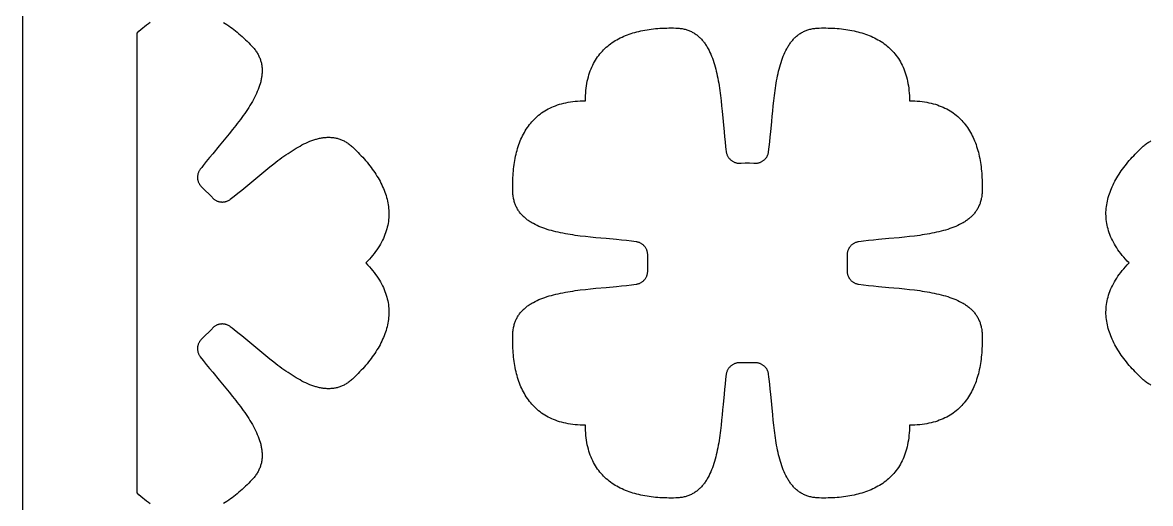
# Model space of a CAD drawing. Extents: x -1268 to 1319, y -900 to 956.
# Drawn here: x 320.9 to 813.5, y 195.1 to 404.9 of the extents above; entities that cross this region are included whole.
import ezdxf

# ---------------------------------------------------------------- set-up
doc = ezdxf.new("R2010")
doc.units = 0
doc.layers.add('LAYER_1', color=7, linetype='CONTINUOUS')

msp = doc.modelspace()

# ---------------------------------------------------------------- linework, layer by layer
at = {"layer": 'LAYER_1'}
for points in [[(320.92, -150), (1220.92, -150), (1220.92, 750), (320.92, 750)], [(566.73, 370.79), (566.75, 371.94), (566.8, 373.06), (566.87, 374.16), (566.96, 375.23), (567.08, 376.28), (567.23, 377.3), (567.4, 378.3), (567.59, 379.28), (567.8, 380.23), (568.04, 381.16), (568.3, 382.07), (568.58, 382.95), (568.89, 383.81), (569.21, 384.65), (569.56, 385.47), (569.93, 386.26), (570.32, 387.03), (570.73, 387.78), (571.16, 388.51), (571.61, 389.22), (572.08, 389.9), (572.57, 390.57), (573.08, 391.22), (573.6, 391.84), (574.15, 392.44), (574.71, 393.03), (575.29, 393.59), (575.89, 394.14), (576.5, 394.66), (577.13, 395.17), (577.78, 395.66), (578.44, 396.13), (579.12, 396.58), (579.81, 397.01), (580.52, 397.42), (581.25, 397.82), (581.99, 398.2), (582.74, 398.56), (583.51, 398.9), (584.29, 399.23), (585.08, 399.54), (585.89, 399.83), (586.71, 400.11), (587.54, 400.37), (588.38, 400.62), (589.23, 400.85), (590.1, 401.06), (590.98, 401.26), (591.86, 401.44), (592.76, 401.61), (593.67, 401.76), (594.59, 401.9), (595.52, 402.02), (596.45, 402.13), (597.4, 402.23), (598.35, 402.31), (599.31, 402.38), (600.28, 402.44), (601.26, 402.48), (602.25, 402.51), (603.24, 402.53), (604.24, 402.53), (605.24, 402.52), (606.25, 402.5), (606.73, 402.49), (607.21, 402.46), (607.67, 402.42), (608.13, 402.37), (608.58, 402.3), (609.02, 402.23), (609.45, 402.15), (609.88, 402.06), (610.3, 401.95), (610.71, 401.84), (611.11, 401.71), (611.51, 401.58), (611.9, 401.44), (612.28, 401.28), (612.65, 401.12), (613.02, 400.95), (613.38, 400.76), (613.74, 400.57), (614.08, 400.37), (614.42, 400.16), (614.76, 399.94), (615.08, 399.71), (615.4, 399.48), (615.72, 399.23), (616.03, 398.98), (616.33, 398.72), (616.62, 398.44), (616.91, 398.17), (617.2, 397.88), (617.47, 397.58), (617.75, 397.28), (618.01, 396.97), (618.27, 396.65), (618.53, 396.33), (618.77, 396), (619.02, 395.66), (619.26, 395.31), (619.49, 394.95), (619.72, 394.59), (619.94, 394.22), (620.15, 393.85), (620.37, 393.47), (620.78, 392.69), (621.17, 391.88), (621.54, 391.05), (621.89, 390.19), (622.23, 389.32), (622.55, 388.42), (622.85, 387.5), (623.14, 386.56), (623.41, 385.61), (623.67, 384.63), (623.91, 383.64), (624.15, 382.64), (624.37, 381.62), (624.57, 380.58), (624.77, 379.53), (624.96, 378.47), (625.13, 377.4), (625.3, 376.32), (625.46, 375.23), (625.61, 374.13), (625.75, 373.02), (626.02, 370.78), (626.26, 368.53), (626.49, 366.26), (626.91, 361.72), (627.31, 357.22), (627.53, 355), (627.75, 352.81), (627.99, 350.67), (628.12, 349.61), (628.25, 348.56), (628.3, 348.28), (628.36, 348), (628.43, 347.73), (628.52, 347.46), (628.61, 347.2), (628.72, 346.95), (628.84, 346.7), (628.97, 346.46), (629.11, 346.22), (629.27, 346), (629.43, 345.78), (629.6, 345.57), (629.78, 345.37), (629.97, 345.18), (630.17, 345), (630.38, 344.82), (630.59, 344.66), (630.81, 344.51), (631.04, 344.36), (631.28, 344.23), (631.52, 344.11), (631.77, 344), (632.02, 343.9), (632.28, 343.81), (632.54, 343.74), (632.81, 343.67), (633.08, 343.62), (633.36, 343.59), (633.64, 343.56), (633.92, 343.55), (634.2, 343.55), (634.49, 343.57), (634.74, 343.59), (636.59, 343.67), (638.45, 343.67), (640.3, 343.59), (640.55, 343.57), (640.84, 343.55), (641.12, 343.55), (641.41, 343.56), (641.68, 343.59), (641.96, 343.62), (642.23, 343.67), (642.5, 343.74), (642.76, 343.81), (643.02, 343.9), (643.28, 344), (643.52, 344.11), (643.77, 344.23), (644, 344.36), (644.23, 344.51), (644.45, 344.66), (644.67, 344.82), (644.87, 345), (645.07, 345.18), (645.26, 345.37), (645.44, 345.57), (645.61, 345.78), (645.78, 346), (645.93, 346.22), (646.07, 346.46), (646.2, 346.7), (646.32, 346.95), (646.43, 347.2), (646.53, 347.46), (646.61, 347.73), (646.68, 348), (646.74, 348.28), (646.79, 348.56), (647.05, 350.67), (647.29, 352.81), (647.52, 355), (647.73, 357.22), (648.14, 361.72), (648.34, 363.99), (648.56, 366.26), (648.78, 368.53), (649.03, 370.78), (649.29, 373.02), (649.43, 374.13), (649.58, 375.23), (649.74, 376.32), (649.91, 377.4), (650.09, 378.47), (650.27, 379.53), (650.47, 380.58), (650.68, 381.62), (650.9, 382.64), (651.13, 383.64), (651.37, 384.63), (651.63, 385.61), (651.91, 386.56), (652.19, 387.5), (652.5, 388.42), (652.82, 389.32), (653.15, 390.19), (653.51, 391.05), (653.88, 391.88), (654.27, 392.69), (654.68, 393.47), (654.89, 393.85), (655.11, 394.22), (655.33, 394.59), (655.55, 394.95), (655.79, 395.31), (656.02, 395.66), (656.27, 396), (656.52, 396.33), (656.77, 396.65), (657.03, 396.97), (657.3, 397.28), (657.57, 397.58), (657.85, 397.88), (658.13, 398.17), (658.42, 398.44), (658.71, 398.72), (659.02, 398.98), (659.32, 399.23), (659.64, 399.48), (659.96, 399.71), (660.29, 399.94), (660.62, 400.16), (660.96, 400.37), (661.31, 400.57), (661.66, 400.76), (662.02, 400.95), (662.39, 401.12), (662.76, 401.28), (663.15, 401.44), (663.53, 401.58), (663.93, 401.71), (664.33, 401.84), (664.75, 401.95), (665.16, 402.06), (665.59, 402.15), (666.02, 402.23), (666.46, 402.3), (666.91, 402.37), (667.37, 402.42), (667.84, 402.46), (668.31, 402.49), (668.79, 402.5), (669.8, 402.52), (670.81, 402.53), (671.8, 402.53), (672.8, 402.51), (673.78, 402.48), (674.76, 402.44), (675.73, 402.38), (676.69, 402.31), (677.64, 402.23), (678.59, 402.13), (679.53, 402.02), (680.45, 401.9), (681.37, 401.76), (682.28, 401.61), (683.18, 401.44), (684.07, 401.26), (684.94, 401.06), (685.81, 400.85), (686.66, 400.62), (687.51, 400.37), (688.34, 400.11), (689.16, 399.83), (689.96, 399.54), (690.76, 399.23), (691.54, 398.9), (692.3, 398.56), (693.06, 398.2), (693.79, 397.82), (694.52, 397.42), (695.23, 397.01), (695.92, 396.58), (696.6, 396.13), (697.26, 395.66), (697.91, 395.17), (698.54, 394.66), (699.16, 394.14), (699.75, 393.59), (700.33, 393.03), (700.9, 392.44), (701.44, 391.84), (701.97, 391.22), (702.47, 390.57), (702.96, 389.9), (703.43, 389.22), (703.88, 388.51), (704.31, 387.78), (704.72, 387.03), (705.11, 386.26), (705.48, 385.47), (705.83, 384.65), (706.15, 383.81), (706.46, 382.95), (706.74, 382.07), (707, 381.16), (707.24, 380.23), (707.46, 379.28), (707.65, 378.3), (707.82, 377.3), (707.96, 376.28), (708.08, 375.23), (708.17, 374.16), (708.25, 373.06), (708.29, 371.94), (708.31, 370.79), (709.46, 370.77), (710.58, 370.72), (711.68, 370.65), (712.75, 370.56), (713.8, 370.44), (714.82, 370.29), (715.82, 370.13), (716.8, 369.93), (717.75, 369.72), (718.68, 369.48), (719.59, 369.22), (720.47, 368.94), (721.33, 368.63), (722.17, 368.31), (722.99, 367.96), (723.78, 367.59), (724.55, 367.2), (725.3, 366.79), (726.03, 366.36), (726.74, 365.91), (727.43, 365.44), (728.09, 364.95), (728.74, 364.44), (729.36, 363.92), (729.97, 363.37), (730.55, 362.81), (731.11, 362.23), (731.66, 361.63), (732.19, 361.02), (732.69, 360.39), (733.18, 359.74), (733.65, 359.08), (734.1, 358.4), (734.53, 357.71), (734.95, 357), (735.34, 356.27), (735.72, 355.53), (736.08, 354.78), (736.43, 354.01), (736.75, 353.23), (737.06, 352.44), (737.36, 351.63), (737.63, 350.82), (737.89, 349.99), (738.14, 349.14), (738.37, 348.29), (738.58, 347.42), (738.78, 346.54), (738.96, 345.66), (739.13, 344.76), (739.28, 343.85), (739.42, 342.93), (739.54, 342), (739.65, 341.07), (739.75, 340.12), (739.83, 339.17), (739.9, 338.21), (739.96, 337.24), (740, 336.26), (740.03, 335.27), (740.05, 334.28), (740.05, 333.28), (740.04, 332.28), (740.03, 331.27), (740.01, 330.79), (739.98, 330.32), (739.94, 329.85), (739.89, 329.39), (739.83, 328.94), (739.75, 328.5), (739.67, 328.07), (739.58, 327.64), (739.47, 327.22), (739.36, 326.81), (739.24, 326.41), (739.1, 326.01), (738.96, 325.62), (738.8, 325.24), (738.64, 324.87), (738.47, 324.5), (738.28, 324.14), (738.09, 323.79), (737.89, 323.44), (737.68, 323.1), (737.46, 322.76), (737.23, 322.44), (737, 322.12), (736.75, 321.8), (736.5, 321.49), (736.24, 321.19), (735.97, 320.9), (735.69, 320.61), (735.4, 320.32), (735.11, 320.05), (734.8, 319.78), (734.49, 319.51), (734.17, 319.25), (733.85, 319), (733.52, 318.75), (733.18, 318.5), (732.83, 318.27), (732.47, 318.03), (732.11, 317.81), (731.75, 317.58), (731.37, 317.37), (730.99, 317.16), (730.21, 316.75), (729.4, 316.36), (728.57, 315.98), (727.72, 315.63), (726.84, 315.29), (725.94, 314.98), (725.02, 314.67), (724.09, 314.38), (723.13, 314.11), (722.16, 313.85), (721.17, 313.61), (720.16, 313.38), (719.14, 313.16), (718.1, 312.95), (717.05, 312.75), (715.99, 312.56), (714.92, 312.39), (713.84, 312.22), (712.75, 312.06), (711.65, 311.91), (710.54, 311.77), (708.3, 311.5), (706.05, 311.26), (703.78, 311.03), (699.24, 310.62), (694.74, 310.21), (692.52, 310), (690.34, 309.77), (688.19, 309.53), (687.13, 309.4), (686.09, 309.27), (685.8, 309.22), (685.52, 309.16), (685.25, 309.09), (684.98, 309), (684.72, 308.91), (684.47, 308.8), (684.22, 308.68), (683.98, 308.55), (683.75, 308.41), (683.52, 308.25), (683.3, 308.09), (683.09, 307.92), (682.89, 307.74), (682.7, 307.55), (682.52, 307.35), (682.34, 307.15), (682.18, 306.93), (682.03, 306.71), (681.88, 306.48), (681.75, 306.24), (681.63, 306), (681.52, 305.76), (681.42, 305.5), (681.33, 305.24), (681.26, 304.98), (681.19, 304.71), (681.14, 304.44), (681.11, 304.16), (681.08, 303.88), (681.07, 303.6), (681.08, 303.32), (681.09, 303.03), (681.09, 296.97), (681.08, 296.68), (681.07, 296.4), (681.08, 296.12), (681.11, 295.84), (681.14, 295.56), (681.19, 295.29), (681.26, 295.02), (681.33, 294.76), (681.42, 294.5), (681.52, 294.24), (681.63, 294), (681.75, 293.76), (681.88, 293.52), (682.03, 293.29), (682.18, 293.07), (682.34, 292.85), (682.52, 292.65), (682.7, 292.45), (682.89, 292.26), (683.09, 292.08), (683.3, 291.91), (683.52, 291.75), (683.75, 291.59), (683.98, 291.45), (684.22, 291.32), (684.47, 291.2), (684.72, 291.09), (684.98, 291), (685.25, 290.91), (685.52, 290.84), (685.8, 290.78), (686.09, 290.73), (688.19, 290.47), (690.34, 290.23), (692.52, 290), (694.74, 289.79), (699.24, 289.38), (701.51, 289.18), (703.78, 288.97), (706.05, 288.74), (708.3, 288.5), (710.54, 288.23), (711.65, 288.09), (712.75, 287.94), (713.84, 287.78), (714.92, 287.61), (715.99, 287.44), (717.05, 287.25), (718.1, 287.05), (719.14, 286.84), (720.16, 286.62), (721.17, 286.39), (722.16, 286.15), (723.13, 285.89), (724.09, 285.62), (725.02, 285.33), (725.94, 285.02), (726.84, 284.71), (727.72, 284.37), (728.57, 284.02), (729.4, 283.64), (730.21, 283.25), (730.99, 282.84), (731.37, 282.63), (731.75, 282.42), (732.11, 282.19), (732.47, 281.97), (732.83, 281.73), (733.18, 281.5), (733.52, 281.25), (733.85, 281), (734.17, 280.75), (734.49, 280.49), (734.8, 280.22), (735.11, 279.95), (735.4, 279.68), (735.69, 279.39), (735.97, 279.1), (736.24, 278.81), (736.5, 278.51), (736.75, 278.2), (737, 277.88), (737.23, 277.56), (737.46, 277.24), (737.68, 276.9), (737.89, 276.56), (738.09, 276.21), (738.28, 275.86), (738.47, 275.5), (738.64, 275.13), (738.8, 274.76), (738.96, 274.38), (739.1, 273.99), (739.24, 273.59), (739.36, 273.19), (739.47, 272.78), (739.58, 272.36), (739.67, 271.93), (739.75, 271.5), (739.83, 271.06), (739.89, 270.61), (739.94, 270.15), (739.98, 269.68), (740.01, 269.21), (740.03, 268.73), (740.04, 267.72), (740.05, 266.72), (740.05, 265.72), (740.03, 264.73), (740, 263.74), (739.96, 262.76), (739.9, 261.79), (739.83, 260.83), (739.75, 259.88), (739.65, 258.93), (739.54, 258), (739.42, 257.07), (739.28, 256.15), (739.13, 255.24), (738.96, 254.34), (738.78, 253.46), (738.58, 252.58), (738.37, 251.71), (738.14, 250.86), (737.89, 250.01), (737.63, 249.18), (737.36, 248.37), (737.06, 247.56), (736.75, 246.77), (736.43, 245.99), (736.08, 245.22), (735.72, 244.47), (735.34, 243.73), (734.95, 243), (734.53, 242.29), (734.1, 241.6), (733.65, 240.92), (733.18, 240.26), (732.69, 239.61), (732.19, 238.98), (731.66, 238.37), (731.11, 237.77), (730.55, 237.19), (729.97, 236.63), (729.36, 236.08), (728.74, 235.56), (728.09, 235.05), (727.43, 234.56), (726.74, 234.09), (726.03, 233.64), (725.3, 233.21), (724.55, 232.8), (723.78, 232.41), (722.99, 232.04), (722.17, 231.69), (721.33, 231.37), (720.47, 231.06), (719.59, 230.78), (718.68, 230.52), (717.75, 230.28), (716.8, 230.07), (715.82, 229.87), (714.82, 229.71), (713.8, 229.56), (712.75, 229.44), (711.68, 229.35), (710.58, 229.28), (709.46, 229.23), (708.31, 229.21), (708.29, 228.06), (708.25, 226.94), (708.17, 225.84), (708.08, 224.77), (707.96, 223.72), (707.82, 222.7), (707.65, 221.7), (707.46, 220.72), (707.24, 219.77), (707, 218.84), (706.74, 217.93), (706.46, 217.05), (706.15, 216.19), (705.83, 215.35), (705.48, 214.53), (705.11, 213.74), (704.72, 212.97), (704.31, 212.22), (703.88, 211.49), (703.43, 210.78), (702.96, 210.1), (702.47, 209.43), (701.97, 208.78), (701.44, 208.16), (700.9, 207.56), (700.33, 206.97), (699.75, 206.41), (699.16, 205.86), (698.54, 205.34), (697.91, 204.83), (697.26, 204.34), (696.6, 203.87), (695.92, 203.42), (695.23, 202.99), (694.52, 202.58), (693.79, 202.18), (693.06, 201.8), (692.3, 201.44), (691.54, 201.1), (690.76, 200.77), (689.96, 200.46), (689.16, 200.17), (688.34, 199.89), (687.51, 199.63), (686.66, 199.38), (685.81, 199.15), (684.94, 198.94), (684.07, 198.74), (683.18, 198.56), (682.28, 198.39), (681.37, 198.24), (680.45, 198.1), (679.53, 197.98), (678.59, 197.87), (677.64, 197.77), (676.69, 197.69), (675.73, 197.62), (674.76, 197.56), (673.78, 197.52), (672.8, 197.49), (671.8, 197.47), (670.81, 197.47), (669.8, 197.48), (668.79, 197.5), (668.31, 197.51), (667.84, 197.54), (667.37, 197.58), (666.91, 197.63), (666.46, 197.7), (666.02, 197.77), (665.59, 197.85), (665.16, 197.94), (664.75, 198.05), (664.33, 198.16), (663.93, 198.29), (663.53, 198.42), (663.15, 198.56), (662.76, 198.72), (662.39, 198.88), (662.02, 199.05), (661.66, 199.24), (661.31, 199.43), (660.96, 199.63), (660.62, 199.84), (660.29, 200.06), (659.96, 200.29), (659.64, 200.52), (659.32, 200.77), (659.02, 201.02), (658.71, 201.28), (658.42, 201.56), (658.13, 201.83), (657.85, 202.12), (657.57, 202.42), (657.3, 202.72), (657.03, 203.03), (656.77, 203.35), (656.52, 203.67), (656.27, 204), (656.02, 204.34), (655.79, 204.69), (655.55, 205.05), (655.33, 205.41), (655.11, 205.78), (654.89, 206.15), (654.68, 206.53), (654.27, 207.31), (653.88, 208.12), (653.51, 208.95), (653.15, 209.81), (652.82, 210.68), (652.5, 211.58), (652.19, 212.5), (651.91, 213.44), (651.63, 214.39), (651.37, 215.37), (651.13, 216.36), (650.9, 217.36), (650.68, 218.38), (650.47, 219.42), (650.27, 220.47), (650.09, 221.53), (649.91, 222.6), (649.74, 223.68), (649.58, 224.77), (649.43, 225.87), (649.29, 226.98), (649.03, 229.22), (648.78, 231.47), (648.56, 233.74), (648.14, 238.28), (647.73, 242.78), (647.52, 245), (647.29, 247.19), (647.05, 249.33), (646.92, 250.39), (646.79, 251.44), (646.74, 251.72), (646.68, 252), (646.61, 252.27), (646.53, 252.54), (646.43, 252.8), (646.32, 253.05), (646.2, 253.3), (646.07, 253.54), (645.93, 253.78), (645.78, 254), (645.61, 254.22), (645.44, 254.43), (645.26, 254.63), (645.07, 254.82), (644.87, 255), (644.67, 255.18), (644.45, 255.34), (644.23, 255.49), (644, 255.64), (643.77, 255.77), (643.52, 255.89), (643.28, 256), (643.02, 256.1), (642.76, 256.19), (642.5, 256.26), (642.23, 256.33), (641.96, 256.38), (641.68, 256.41), (641.41, 256.44), (641.12, 256.45), (640.84, 256.45), (640.55, 256.43), (634.49, 256.43), (634.2, 256.45), (633.92, 256.45), (633.64, 256.44), (633.36, 256.41), (633.08, 256.38), (632.81, 256.33), (632.54, 256.26), (632.28, 256.19), (632.02, 256.1), (631.77, 256), (631.52, 255.89), (631.28, 255.77), (631.04, 255.64), (630.81, 255.49), (630.59, 255.34), (630.38, 255.18), (630.17, 255), (629.97, 254.82), (629.78, 254.63), (629.6, 254.43), (629.43, 254.22), (629.27, 254), (629.11, 253.78), (628.97, 253.54), (628.84, 253.3), (628.72, 253.05), (628.61, 252.8), (628.52, 252.54), (628.43, 252.27), (628.36, 252), (628.3, 251.72), (628.25, 251.44), (627.99, 249.33), (627.75, 247.19), (627.53, 245), (627.31, 242.78), (626.91, 238.28), (626.7, 236.01), (626.49, 233.74), (626.26, 231.47), (626.02, 229.22), (625.75, 226.98), (625.61, 225.87), (625.46, 224.77), (625.3, 223.68), (625.13, 222.6), (624.96, 221.53), (624.77, 220.47), (624.57, 219.42), (624.37, 218.38), (624.15, 217.36), (623.91, 216.36), (623.67, 215.37), (623.41, 214.39), (623.14, 213.44), (622.85, 212.5), (622.55, 211.58), (622.23, 210.68), (621.89, 209.81), (621.54, 208.95), (621.17, 208.12), (620.78, 207.31), (620.37, 206.53), (620.15, 206.15), (619.94, 205.78), (619.72, 205.41), (619.49, 205.05), (619.26, 204.69), (619.02, 204.34), (618.77, 204), (618.53, 203.67), (618.27, 203.35), (618.01, 203.03), (617.75, 202.72), (617.47, 202.42), (617.2, 202.12), (616.91, 201.83), (616.62, 201.56), (616.33, 201.28), (616.03, 201.02), (615.72, 200.77), (615.4, 200.52), (615.08, 200.29), (614.76, 200.06), (614.42, 199.84), (614.08, 199.63), (613.74, 199.43), (613.38, 199.24), (613.02, 199.05), (612.65, 198.88), (612.28, 198.72), (611.9, 198.56), (611.51, 198.42), (611.11, 198.29), (610.71, 198.16), (610.3, 198.05), (609.88, 197.94), (609.45, 197.85), (609.02, 197.77), (608.58, 197.7), (608.13, 197.63), (607.67, 197.58), (607.21, 197.54), (606.73, 197.51), (606.25, 197.5), (605.24, 197.48), (604.24, 197.47), (603.24, 197.47), (602.25, 197.49), (601.26, 197.52), (600.28, 197.56), (599.31, 197.62), (598.35, 197.69), (597.4, 197.77), (596.45, 197.87), (595.52, 197.98), (594.59, 198.1), (593.67, 198.24), (592.76, 198.39), (591.86, 198.56), (590.98, 198.74), (590.1, 198.94), (589.23, 199.15), (588.38, 199.38), (587.54, 199.63), (586.71, 199.89), (585.89, 200.17), (585.08, 200.46), (584.29, 200.77), (583.51, 201.1), (582.74, 201.44), (581.99, 201.8), (581.25, 202.18), (580.52, 202.58), (579.81, 202.99), (579.12, 203.42), (578.44, 203.87), (577.78, 204.34), (577.13, 204.83), (576.5, 205.34), (575.89, 205.86), (575.29, 206.41), (574.71, 206.97), (574.15, 207.56), (573.6, 208.16), (573.08, 208.78), (572.57, 209.43), (572.08, 210.1), (571.61, 210.78), (571.16, 211.49), (570.73, 212.22), (570.32, 212.97), (569.93, 213.74), (569.56, 214.53), (569.21, 215.35), (568.89, 216.19), (568.58, 217.05), (568.3, 217.93), (568.04, 218.84), (567.8, 219.77), (567.59, 220.72), (567.4, 221.7), (567.23, 222.7), (567.08, 223.72), (566.96, 224.77), (566.87, 225.84), (566.8, 226.94), (566.75, 228.06), (566.73, 229.21), (565.58, 229.23), (564.46, 229.28), (563.36, 229.35), (562.29, 229.44), (561.24, 229.56), (560.22, 229.71), (559.22, 229.87), (558.24, 230.07), (557.29, 230.28), (556.36, 230.52), (555.45, 230.78), (554.57, 231.06), (553.71, 231.37), (552.87, 231.69), (552.06, 232.04), (551.26, 232.41), (550.49, 232.8), (549.74, 233.21), (549.01, 233.64), (548.3, 234.09), (547.62, 234.56), (546.95, 235.05), (546.31, 235.56), (545.68, 236.08), (545.08, 236.63), (544.49, 237.19), (543.93, 237.77), (543.38, 238.37), (542.86, 238.98), (542.35, 239.61), (541.86, 240.26), (541.39, 240.92), (540.94, 241.6), (540.51, 242.29), (540.1, 243), (539.7, 243.73), (539.32, 244.47), (538.96, 245.22), (538.62, 245.99), (538.29, 246.77), (537.98, 247.56), (537.69, 248.37), (537.41, 249.18), (537.15, 250.01), (536.91, 250.86), (536.68, 251.71), (536.46, 252.58), (536.27, 253.46), (536.08, 254.34), (535.91, 255.24), (535.76, 256.15), (535.62, 257.07), (535.5, 258), (535.39, 258.93), (535.29, 259.88), (535.21, 260.83), (535.14, 261.79), (535.08, 262.76), (535.04, 263.74), (535.01, 264.73), (535, 265.72), (534.99, 266.72), (535, 267.72), (535.02, 268.73), (535.03, 269.21), (535.06, 269.68), (535.1, 270.15), (535.15, 270.61), (535.22, 271.06), (535.29, 271.5), (535.37, 271.93), (535.46, 272.36), (535.57, 272.78), (535.68, 273.19), (535.81, 273.59), (535.94, 273.99), (536.08, 274.38), (536.24, 274.76), (536.4, 275.13), (536.58, 275.5), (536.76, 275.86), (536.95, 276.21), (537.15, 276.56), (537.36, 276.9), (537.58, 277.24), (537.81, 277.56), (538.04, 277.88), (538.29, 278.2), (538.54, 278.51), (538.81, 278.81), (539.08, 279.1), (539.36, 279.39), (539.64, 279.68), (539.94, 279.95), (540.24, 280.22), (540.55, 280.49), (540.87, 280.75), (541.19, 281), (541.53, 281.25), (541.87, 281.5), (542.21, 281.73), (542.57, 281.97), (542.93, 282.19), (543.3, 282.42), (543.67, 282.63), (544.05, 282.84), (544.83, 283.25), (545.64, 283.64), (546.47, 284.02), (547.33, 284.37), (548.2, 284.71), (549.1, 285.02), (550.02, 285.33), (550.96, 285.62), (551.91, 285.89), (552.89, 286.15), (553.88, 286.39), (554.88, 286.62), (555.9, 286.84), (556.94, 287.05), (557.99, 287.25), (559.05, 287.44), (560.12, 287.61), (561.2, 287.78), (562.29, 287.94), (563.4, 288.09), (564.5, 288.23), (566.74, 288.5), (568.99, 288.74), (571.26, 288.97), (575.8, 289.38), (580.3, 289.79), (582.52, 290), (584.71, 290.23), (586.85, 290.47), (587.91, 290.6), (588.96, 290.73), (589.24, 290.78), (589.52, 290.84), (589.79, 290.91), (590.06, 291), (590.32, 291.09), (590.58, 291.2), (590.82, 291.32), (591.06, 291.45), (591.3, 291.59), (591.52, 291.75), (591.74, 291.91), (591.95, 292.08), (592.15, 292.26), (592.34, 292.45), (592.53, 292.65), (592.7, 292.85), (592.86, 293.07), (593.02, 293.29), (593.16, 293.52), (593.29, 293.76), (593.41, 294), (593.52, 294.24), (593.62, 294.5), (593.71, 294.76), (593.79, 295.02), (593.85, 295.29), (593.9, 295.56), (593.94, 295.84), (593.96, 296.12), (593.97, 296.4), (593.97, 296.68), (593.95, 296.97), (593.95, 303.03), (593.97, 303.32), (593.97, 303.6), (593.96, 303.88), (593.94, 304.16), (593.9, 304.44), (593.85, 304.71), (593.79, 304.98), (593.71, 305.24), (593.62, 305.5), (593.52, 305.76), (593.41, 306), (593.29, 306.24), (593.16, 306.48), (593.02, 306.71), (592.86, 306.93), (592.7, 307.15), (592.53, 307.35), (592.34, 307.55), (592.15, 307.74), (591.95, 307.92), (591.74, 308.09), (591.52, 308.25), (591.3, 308.41), (591.06, 308.55), (590.82, 308.68), (590.58, 308.8), (590.32, 308.91), (590.06, 309), (589.79, 309.09), (589.52, 309.16), (589.24, 309.22), (588.96, 309.27), (586.85, 309.53), (584.71, 309.77), (582.52, 310), (580.3, 310.21), (575.8, 310.62), (573.53, 310.82), (571.26, 311.03), (568.99, 311.26), (566.74, 311.5), (564.5, 311.77), (563.4, 311.91), (562.29, 312.06), (561.2, 312.22), (560.12, 312.39), (559.05, 312.56), (557.99, 312.75), (556.94, 312.95), (555.9, 313.16), (554.88, 313.38), (553.88, 313.61), (552.89, 313.85), (551.91, 314.11), (550.96, 314.38), (550.02, 314.67), (549.1, 314.98), (548.2, 315.29), (547.33, 315.63), (546.47, 315.98), (545.64, 316.36), (544.83, 316.75), (544.05, 317.16), (543.67, 317.37), (543.3, 317.58), (542.93, 317.81), (542.57, 318.03), (542.21, 318.27), (541.87, 318.5), (541.53, 318.75), (541.19, 319), (540.87, 319.25), (540.55, 319.51), (540.24, 319.78), (539.94, 320.05), (539.64, 320.32), (539.36, 320.61), (539.08, 320.9), (538.81, 321.19), (538.54, 321.49), (538.29, 321.8), (538.04, 322.12), (537.81, 322.44), (537.58, 322.76), (537.36, 323.1), (537.15, 323.44), (536.95, 323.79), (536.76, 324.14), (536.58, 324.5), (536.4, 324.87), (536.24, 325.24), (536.08, 325.62), (535.94, 326.01), (535.81, 326.41), (535.68, 326.81), (535.57, 327.22), (535.46, 327.64), (535.37, 328.07), (535.29, 328.5), (535.22, 328.94), (535.15, 329.39), (535.1, 329.85), (535.06, 330.32), (535.03, 330.79), (535.02, 331.27), (535, 332.28), (534.99, 333.28), (535, 334.28), (535.01, 335.27), (535.04, 336.26), (535.08, 337.24), (535.14, 338.21), (535.21, 339.17), (535.29, 340.12), (535.39, 341.07), (535.5, 342), (535.62, 342.93), (535.76, 343.85), (535.91, 344.76), (536.08, 345.66), (536.27, 346.54), (536.46, 347.42), (536.68, 348.29), (536.91, 349.14), (537.15, 349.99), (537.41, 350.82), (537.69, 351.63), (537.98, 352.44), (538.29, 353.23), (538.62, 354.01), (538.96, 354.78), (539.32, 355.53), (539.7, 356.27), (540.1, 357), (540.51, 357.71), (540.94, 358.4), (541.39, 359.08), (541.86, 359.74), (542.35, 360.39), (542.86, 361.02), (543.38, 361.63), (543.93, 362.23), (544.49, 362.81), (545.08, 363.37), (545.68, 363.92), (546.31, 364.44), (546.95, 364.95), (547.62, 365.44), (548.3, 365.91), (549.01, 366.36), (549.74, 366.79), (550.49, 367.2), (551.26, 367.59), (552.06, 367.96), (552.87, 368.31), (553.71, 368.63), (554.57, 368.94), (555.45, 369.22), (556.36, 369.48), (557.29, 369.72), (558.24, 369.93), (559.22, 370.13), (560.22, 370.29), (561.24, 370.44), (562.29, 370.56), (563.36, 370.65), (564.46, 370.72), (565.58, 370.77)]]:
    msp.add_lwpolyline(points, close=True, dxfattribs=at)
for points in [[(376.68, 194.93), (375.86, 195.51), (375.03, 196.12), (374.21, 196.77), (373.39, 197.45), (372.57, 198.16), (371.74, 198.91), (370.92, 199.7), (370.92, 279.28), (370.92, 320.72), (370.92, 400.3), (371.74, 401.09), (372.57, 401.84), (373.39, 402.55), (374.21, 403.23), (375.03, 403.88), (375.86, 404.49), (376.68, 405.07)], [(408.7, 404.96), (409.46, 404.48), (410.21, 403.98), (410.96, 403.47), (411.71, 402.94), (412.45, 402.39), (413.19, 401.82), (413.93, 401.24), (414.66, 400.64), (415.39, 400.02), (416.12, 399.39), (416.84, 398.75), (417.56, 398.09), (418.28, 397.42), (418.99, 396.73), (419.69, 396.03), (420.4, 395.32), (421.09, 394.59), (421.42, 394.24), (421.74, 393.88), (422.04, 393.53), (422.32, 393.17), (422.6, 392.81), (422.86, 392.44), (423.11, 392.08), (423.34, 391.71), (423.56, 391.34), (423.77, 390.97), (423.97, 390.6), (424.16, 390.22), (424.33, 389.85), (424.49, 389.47), (424.64, 389.09), (424.78, 388.7), (424.9, 388.32), (425.02, 387.93), (425.12, 387.55), (425.21, 387.16), (425.3, 386.77), (425.37, 386.37), (425.43, 385.98), (425.47, 385.58), (425.51, 385.19), (425.54, 384.79), (425.56, 384.39), (425.57, 383.99), (425.56, 383.58), (425.55, 383.18), (425.53, 382.77), (425.5, 382.36), (425.46, 381.96), (425.41, 381.55), (425.35, 381.14), (425.28, 380.72), (425.2, 380.31), (425.11, 379.89), (425.02, 379.48), (424.92, 379.06), (424.8, 378.64), (424.68, 378.22), (424.42, 377.38), (424.13, 376.53), (423.8, 375.68), (423.45, 374.83), (423.07, 373.97), (422.66, 373.11), (422.22, 372.25), (421.76, 371.38), (421.28, 370.51), (420.77, 369.64), (420.25, 368.77), (419.7, 367.89), (419.13, 367.01), (418.55, 366.13), (417.95, 365.25), (417.33, 364.37), (416.69, 363.49), (416.05, 362.61), (415.39, 361.72), (414.72, 360.84), (414.03, 359.95), (412.64, 358.19), (411.22, 356.42), (409.77, 354.66), (406.86, 351.15), (403.97, 347.68), (402.55, 345.96), (401.16, 344.25), (399.81, 342.57), (399.15, 341.73), (398.51, 340.89), (398.34, 340.66), (398.19, 340.42), (398.05, 340.18), (397.92, 339.93), (397.8, 339.67), (397.7, 339.42), (397.61, 339.16), (397.53, 338.89), (397.46, 338.63), (397.41, 338.36), (397.37, 338.09), (397.35, 337.82), (397.33, 337.55), (397.33, 337.28), (397.34, 337.02), (397.37, 336.75), (397.4, 336.48), (397.45, 336.21), (397.51, 335.95), (397.58, 335.69), (397.67, 335.43), (397.76, 335.18), (397.87, 334.93), (397.99, 334.69), (398.13, 334.45), (398.27, 334.21), (398.43, 333.99), (398.6, 333.76), (398.78, 333.55), (398.97, 333.34), (399.18, 333.14), (399.39, 332.95), (403.68, 328.67), (403.87, 328.45), (404.07, 328.25), (404.27, 328.06), (404.49, 327.88), (404.71, 327.71), (404.94, 327.55), (405.17, 327.4), (405.41, 327.27), (405.65, 327.15), (405.9, 327.04), (406.16, 326.94), (406.41, 326.86), (406.67, 326.79), (406.94, 326.73), (407.2, 326.68), (407.47, 326.64), (407.74, 326.62), (408.01, 326.61), (408.28, 326.61), (408.55, 326.62), (408.82, 326.65), (409.09, 326.69), (409.35, 326.74), (409.62, 326.81), (409.88, 326.88), (410.14, 326.97), (410.4, 327.08), (410.65, 327.19), (410.9, 327.32), (411.14, 327.46), (411.38, 327.62), (411.62, 327.79), (413.29, 329.09), (414.98, 330.44), (416.68, 331.82), (418.4, 333.24), (421.87, 336.14), (423.62, 337.6), (425.38, 339.05), (427.14, 340.49), (428.91, 341.92), (430.68, 343.31), (431.56, 343.99), (432.45, 344.66), (433.33, 345.32), (434.21, 345.97), (435.1, 346.6), (435.98, 347.22), (436.86, 347.82), (437.74, 348.41), (438.61, 348.98), (439.49, 349.52), (440.36, 350.05), (441.24, 350.56), (442.1, 351.04), (442.97, 351.5), (443.84, 351.93), (444.7, 352.34), (445.55, 352.72), (446.41, 353.08), (447.26, 353.4), (448.1, 353.7), (448.95, 353.96), (449.37, 354.08), (449.78, 354.19), (450.2, 354.3), (450.62, 354.39), (451.03, 354.48), (451.45, 354.55), (451.86, 354.62), (452.27, 354.68), (452.68, 354.73), (453.09, 354.77), (453.5, 354.81), (453.9, 354.83), (454.31, 354.84), (454.71, 354.84), (455.11, 354.83), (455.51, 354.82), (455.91, 354.79), (456.31, 354.75), (456.7, 354.7), (457.1, 354.64), (457.49, 354.57), (457.88, 354.49), (458.27, 354.4), (458.66, 354.3), (459.04, 354.18), (459.43, 354.06), (459.81, 353.92), (460.19, 353.77), (460.57, 353.61), (460.95, 353.43), (461.32, 353.25), (461.69, 353.05), (462.06, 352.84), (462.43, 352.62), (462.8, 352.38), (463.17, 352.14), (463.53, 351.87), (463.89, 351.6), (464.25, 351.31), (464.61, 351.01), (464.96, 350.7), (465.32, 350.37), (466.04, 349.67), (466.76, 348.96), (467.46, 348.26), (468.15, 347.54), (468.83, 346.82), (469.49, 346.1), (470.13, 345.38), (470.76, 344.65), (471.38, 343.92), (471.98, 343.18), (472.57, 342.44), (473.13, 341.7), (473.68, 340.95), (474.22, 340.2), (474.74, 339.44), (475.23, 338.69), (475.71, 337.93), (476.18, 337.16), (476.62, 336.4), (477.04, 335.63), (477.44, 334.86), (477.83, 334.08), (478.19, 333.3), (478.53, 332.52), (478.85, 331.74), (479.15, 330.96), (479.43, 330.17), (479.68, 329.38), (479.92, 328.59), (480.12, 327.79), (480.31, 327), (480.47, 326.2), (480.61, 325.4), (480.72, 324.59), (480.81, 323.79), (480.87, 322.98), (480.91, 322.18), (480.92, 321.37), (480.9, 320.56), (480.86, 319.74), (480.79, 318.93), (480.69, 318.11), (480.57, 317.3), (480.42, 316.48), (480.23, 315.66), (480.02, 314.84), (479.78, 314.02), (479.51, 313.2), (479.21, 312.38), (478.88, 311.56), (478.52, 310.73), (478.12, 309.91), (477.7, 309.08), (477.24, 308.26), (476.75, 307.43), (476.23, 306.61), (475.68, 305.78), (475.09, 304.96), (474.47, 304.13), (473.81, 303.3), (473.12, 302.48), (472.39, 301.65), (471.63, 300.83), (470.84, 300), (471.63, 299.17), (472.39, 298.35), (473.12, 297.52), (473.81, 296.7), (474.47, 295.87), (475.09, 295.04), (475.68, 294.22), (476.23, 293.39), (476.75, 292.57), (477.24, 291.74), (477.7, 290.92), (478.12, 290.09), (478.52, 289.27), (478.88, 288.44), (479.21, 287.62), (479.51, 286.8), (479.78, 285.98), (480.02, 285.16), (480.23, 284.34), (480.42, 283.52), (480.57, 282.7), (480.69, 281.89), (480.79, 281.07), (480.86, 280.26), (480.9, 279.44), (480.92, 278.63), (480.91, 277.82), (480.87, 277.02), (480.81, 276.21), (480.72, 275.41), (480.61, 274.6), (480.47, 273.8), (480.31, 273), (480.12, 272.21), (479.92, 271.41), (479.68, 270.62), (479.43, 269.83), (479.15, 269.04), (478.85, 268.26), (478.53, 267.48), (478.19, 266.7), (477.83, 265.92), (477.44, 265.14), (477.04, 264.37), (476.62, 263.6), (476.18, 262.84), (475.71, 262.07), (475.23, 261.31), (474.74, 260.56), (474.22, 259.8), (473.68, 259.05), (473.13, 258.3), (472.57, 257.56), (471.98, 256.82), (471.38, 256.08), (470.76, 255.35), (470.13, 254.62), (469.49, 253.9), (468.83, 253.18), (468.15, 252.46), (467.46, 251.74), (466.76, 251.04), (466.04, 250.33), (465.32, 249.63), (464.96, 249.3), (464.61, 248.99), (464.25, 248.69), (463.89, 248.4), (463.53, 248.13), (463.17, 247.86), (462.8, 247.62), (462.43, 247.38), (462.06, 247.16), (461.69, 246.95), (461.32, 246.75), (460.95, 246.57), (460.57, 246.39), (460.19, 246.23), (459.81, 246.08), (459.43, 245.94), (459.04, 245.82), (458.66, 245.7), (458.27, 245.6), (457.88, 245.51), (457.49, 245.43), (457.1, 245.36), (456.7, 245.3), (456.31, 245.25), (455.91, 245.21), (455.51, 245.18), (455.11, 245.17), (454.71, 245.16), (454.31, 245.16), (453.9, 245.17), (453.5, 245.19), (453.09, 245.23), (452.68, 245.27), (452.27, 245.32), (451.86, 245.38), (451.45, 245.45), (451.03, 245.52), (450.62, 245.61), (450.2, 245.7), (449.78, 245.81), (449.37, 245.92), (448.95, 246.04), (448.1, 246.3), (447.26, 246.6), (446.41, 246.92), (445.55, 247.28), (444.7, 247.66), (443.84, 248.07), (442.97, 248.5), (442.1, 248.96), (441.24, 249.44), (440.36, 249.95), (439.49, 250.48), (438.61, 251.02), (437.74, 251.59), (436.86, 252.18), (435.98, 252.78), (435.1, 253.4), (434.21, 254.03), (433.33, 254.68), (432.45, 255.34), (431.56, 256.01), (430.68, 256.69), (428.91, 258.08), (427.14, 259.51), (425.38, 260.95), (421.87, 263.86), (418.4, 266.76), (416.68, 268.18), (414.98, 269.56), (413.29, 270.91), (412.45, 271.57), (411.62, 272.21), (411.38, 272.38), (411.14, 272.54), (410.9, 272.68), (410.65, 272.81), (410.4, 272.92), (410.14, 273.03), (409.88, 273.12), (409.62, 273.19), (409.35, 273.26), (409.09, 273.31), (408.82, 273.35), (408.55, 273.38), (408.28, 273.39), (408.01, 273.39), (407.74, 273.38), (407.47, 273.36), (407.2, 273.32), (406.94, 273.27), (406.67, 273.21), (406.41, 273.14), (406.16, 273.06), (405.9, 272.96), (405.65, 272.85), (405.41, 272.73), (405.17, 272.6), (404.94, 272.45), (404.71, 272.29), (404.49, 272.12), (404.27, 271.94), (404.07, 271.75), (403.87, 271.55), (403.68, 271.33), (399.39, 267.05), (399.18, 266.86), (398.97, 266.66), (398.78, 266.45), (398.6, 266.24), (398.43, 266.01), (398.27, 265.79), (398.13, 265.55), (397.99, 265.31), (397.87, 265.07), (397.76, 264.82), (397.67, 264.57), (397.58, 264.31), (397.51, 264.05), (397.45, 263.79), (397.4, 263.52), (397.37, 263.25), (397.34, 262.98), (397.33, 262.72), (397.33, 262.45), (397.35, 262.18), (397.37, 261.91), (397.41, 261.64), (397.46, 261.37), (397.53, 261.11), (397.61, 260.84), (397.7, 260.58), (397.8, 260.33), (397.92, 260.07), (398.05, 259.82), (398.19, 259.58), (398.34, 259.34), (398.51, 259.11), (399.81, 257.43), (401.16, 255.75), (402.55, 254.04), (403.97, 252.32), (406.86, 248.85), (408.32, 247.1), (409.77, 245.34), (411.22, 243.58), (412.64, 241.81), (414.03, 240.05), (414.72, 239.16), (415.39, 238.28), (416.05, 237.39), (416.69, 236.51), (417.33, 235.63), (417.95, 234.75), (418.55, 233.87), (419.13, 232.99), (419.7, 232.11), (420.25, 231.23), (420.77, 230.36), (421.28, 229.49), (421.76, 228.62), (422.22, 227.75), (422.66, 226.89), (423.07, 226.03), (423.45, 225.17), (423.8, 224.32), (424.13, 223.47), (424.42, 222.62), (424.68, 221.78), (424.8, 221.36), (424.92, 220.94), (425.02, 220.52), (425.11, 220.11), (425.2, 219.69), (425.28, 219.28), (425.35, 218.86), (425.41, 218.45), (425.46, 218.04), (425.5, 217.64), (425.53, 217.23), (425.55, 216.82), (425.56, 216.42), (425.57, 216.01), (425.56, 215.61), (425.54, 215.21), (425.51, 214.81), (425.47, 214.42), (425.43, 214.02), (425.37, 213.63), (425.3, 213.23), (425.21, 212.84), (425.12, 212.45), (425.02, 212.07), (424.9, 211.68), (424.78, 211.3), (424.64, 210.91), (424.49, 210.53), (424.33, 210.15), (424.16, 209.78), (423.97, 209.4), (423.77, 209.03), (423.56, 208.66), (423.34, 208.29), (423.11, 207.92), (422.86, 207.56), (422.6, 207.19), (422.32, 206.83), (422.04, 206.47), (421.74, 206.12), (421.42, 205.76), (421.09, 205.41), (420.4, 204.68), (419.69, 203.97), (418.99, 203.27), (418.28, 202.58), (417.56, 201.91), (416.84, 201.25), (416.12, 200.61), (415.39, 199.98), (414.66, 199.36), (413.93, 198.76), (413.19, 198.18), (412.45, 197.61), (411.71, 197.06), (410.96, 196.53), (410.21, 196.02), (409.46, 195.52), (408.7, 195.04)], [(813.72, 246.75), (813.35, 246.95), (812.98, 247.16), (812.61, 247.38), (812.24, 247.62), (811.88, 247.86), (811.51, 248.13), (811.15, 248.4), (810.79, 248.69), (810.43, 248.99), (810.08, 249.3), (809.73, 249.63), (809, 250.33), (808.28, 251.04), (807.58, 251.74), (806.89, 252.46), (806.22, 253.18), (805.56, 253.9), (804.91, 254.62), (804.28, 255.35), (803.66, 256.08), (803.06, 256.82), (802.48, 257.56), (801.91, 258.3), (801.36, 259.05), (800.82, 259.8), (800.31, 260.56), (799.81, 261.31), (799.33, 262.07), (798.87, 262.84), (798.42, 263.6), (798, 264.37), (797.6, 265.14), (797.21, 265.92), (796.85, 266.7), (796.51, 267.48), (796.19, 268.26), (795.89, 269.04), (795.61, 269.83), (795.36, 270.62), (795.13, 271.41), (794.92, 272.21), (794.73, 273), (794.57, 273.8), (794.43, 274.6), (794.32, 275.41), (794.23, 276.21), (794.17, 277.02), (794.13, 277.82), (794.12, 278.63), (794.14, 279.44), (794.18, 280.26), (794.25, 281.07), (794.35, 281.89), (794.47, 282.7), (794.63, 283.52), (794.81, 284.34), (795.02, 285.16), (795.26, 285.98), (795.53, 286.8), (795.83, 287.62), (796.16, 288.44), (796.52, 289.27), (796.92, 290.09), (797.34, 290.92), (797.8, 291.74), (798.29, 292.57), (798.81, 293.39), (799.36, 294.22), (799.95, 295.04), (800.58, 295.87), (801.23, 296.7), (801.92, 297.52), (802.65, 298.35), (803.41, 299.17), (804.21, 300), (803.41, 300.83), (802.65, 301.65), (801.92, 302.48), (801.23, 303.3), (800.58, 304.13), (799.95, 304.96), (799.36, 305.78), (798.81, 306.61), (798.29, 307.43), (797.8, 308.26), (797.34, 309.08), (796.92, 309.91), (796.52, 310.73), (796.16, 311.56), (795.83, 312.38), (795.53, 313.2), (795.26, 314.02), (795.02, 314.84), (794.81, 315.66), (794.63, 316.48), (794.47, 317.3), (794.35, 318.11), (794.25, 318.93), (794.18, 319.74), (794.14, 320.56), (794.12, 321.37), (794.13, 322.18), (794.17, 322.98), (794.23, 323.79), (794.32, 324.59), (794.43, 325.4), (794.57, 326.2), (794.73, 327), (794.92, 327.79), (795.13, 328.59), (795.36, 329.38), (795.61, 330.17), (795.89, 330.96), (796.19, 331.74), (796.51, 332.52), (796.85, 333.3), (797.21, 334.08), (797.6, 334.86), (798, 335.63), (798.42, 336.4), (798.87, 337.16), (799.33, 337.93), (799.81, 338.69), (800.31, 339.44), (800.82, 340.2), (801.36, 340.95), (801.91, 341.7), (802.48, 342.44), (803.06, 343.18), (803.66, 343.92), (804.28, 344.65), (804.91, 345.38), (805.56, 346.1), (806.22, 346.82), (806.89, 347.54), (807.58, 348.26), (808.28, 348.96), (809, 349.67), (809.73, 350.37), (810.08, 350.7), (810.43, 351.01), (810.79, 351.31), (811.15, 351.6), (811.51, 351.87), (811.88, 352.14), (812.24, 352.38), (812.61, 352.62), (812.98, 352.84), (813.35, 353.05), (813.72, 353.25)]]:
    msp.add_lwpolyline(points, dxfattribs=at)

doc.saveas('drawing.dxf')
